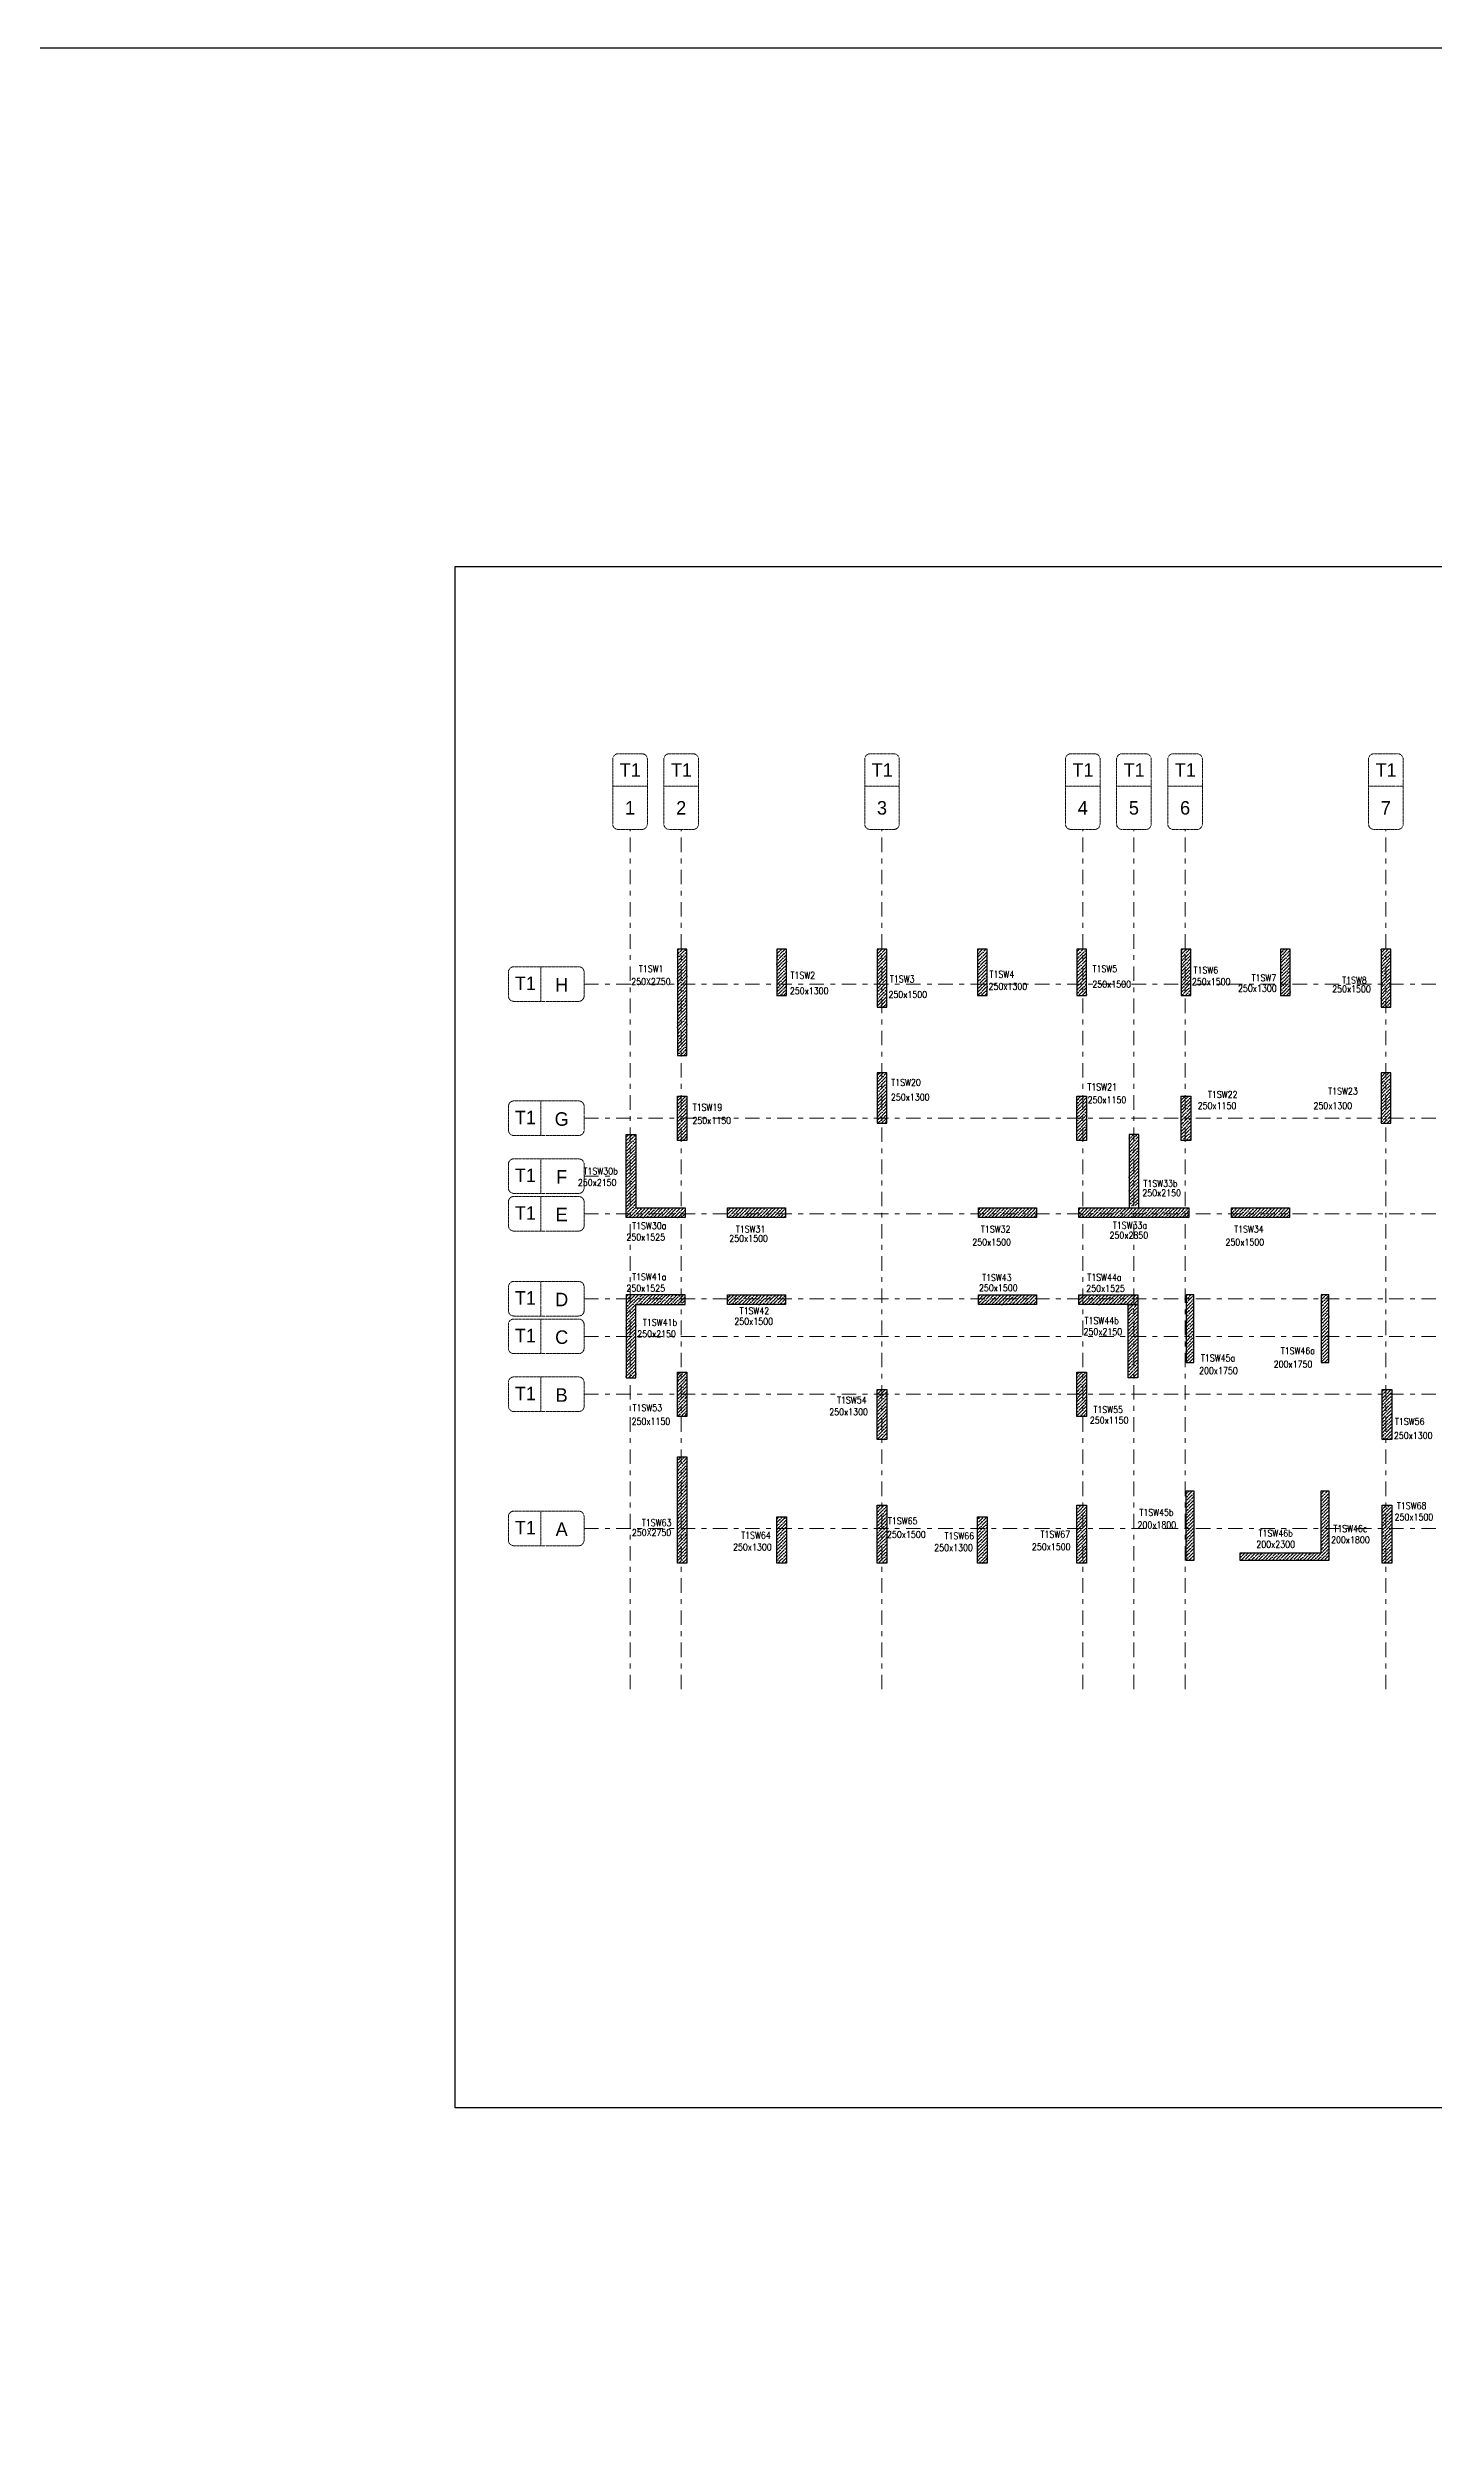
# Model space of a CAD drawing. Header units: millimetres. Extents: x 1078357 to 1340092, y -4684019 to -4550360.
# Drawn here: x 1211930 to 1247837, y -4612225 to -4550360 of the extents above; entities that cross this region are included whole.
import ezdxf
from ezdxf.enums import TextEntityAlignment as Align

# ---------------------------------------------------------------- set-up
doc = ezdxf.new("R2010")
doc.units = ezdxf.units.MM
doc.linetypes.add('DGN STYLE 7', pattern=[8.34, 3.75, -1.67, 1.25, -1.67])
for name, color, linetype, lineweight in [('A-_ANOTGRID_E-', 8, 'DGN STYLE 7', 13), ('Boundary', 40, 'Continuous', 30), ('GRID LINE', 8, 'Continuous', 0), ('Grid-Column-boundary', 12, 'Continuous', 30), ('S-COL-IDEN', 30, 'Continuous', 25)]:
    doc.layers.add(name, color=color, linetype=linetype, lineweight=lineweight)
doc.layers.add('S-COL', color=1, linetype='Continuous')
doc.layers.add('S-COL_STOP', color=12, linetype='Continuous')
doc.styles.add('ROMANS', font='romans.shx', dxfattribs={"width": 0.85})
doc.styles.get("Standard").update_dxf_attribs({"font": 'Adani Regular.ttf', "height": 500})
pattern_1 = [(45, (1097224.716, -4684019.19), (33.67596, 123.478522), [158.75, -31.75, 0, -31.75])]
pattern_2 = [(45, (2236684.96, -9406181.02), (33.67596045, 123.4785217), [158.75, -31.75, 0, -31.75])]
pattern_3 = [(45, (2292446.56, -9444012.59), (33.67596045, 123.4785217), [158.75, -31.75, 0, -31.75])]

# ---------------------------------------------------------------- blocks, each defined once
blk = doc.blocks.new('Tower grid nomenclature-ex')
at = {"layer": 'A-_ANOTGRID_E-'}
blk.add_lwpolyline([(-1250, -600), (1750, -600, 0.4142136), (2000, -350), (2000, 750, 0.4142136), (1750, 1000), (-1250, 1000, 0.4142136), (-1500, 750), (-1500, -350, 0.4142136)], format="xyb", close=True, dxfattribs=at)
blk.add_lwpolyline([(0, 1000), (0, -600)], dxfattribs=at)
at = {"layer": 'A-_ANOTGRID_E-', "flags": 8}
for p in [(-1235, 400), (1788, 400)]:
    blk.add_attdef('GRID', text='', height=625, dxfattribs=at).set_placement(p, align=Align.MIDDLE_CENTER)

msp = doc.modelspace()

# ---------------------------------------------------------------- hatches: boundary and pattern name
at = {"layer": 'S-COL_STOP', "lineweight": 25, "extrusion": (1.00316e-06, 2.11765e-11, 1)}
h = msp.add_hatch(dxfattribs=at)
h.set_pattern_fill('ANSI36', color=8, scale=20)
h.set_pattern_definition(pattern_1)
h.paths.add_polyline_path([(1228484.5, -4573711.5), (1228234.5, -4573711.5), (1228234.5, -4576461.7), (1228484.5, -4576461.7)])
at = {"layer": 'S-COL_STOP', "lineweight": 25}
h = msp.add_hatch(dxfattribs=at)
h.set_pattern_fill('ANSI36', color=8, scale=20)
h.set_pattern_definition(pattern_3)
h.paths.add_polyline_path([(1230809.5, -4574911.6), (1231059.5, -4574911.6), (1231059.5, -4573711.5), (1230809.5, -4573711.5)])
h = msp.add_hatch(dxfattribs=at)
h.set_pattern_fill('ANSI36', color=8, scale=20)
h.set_pattern_definition(pattern_3)
h.paths.add_polyline_path([(1233409.5, -4575211.6), (1233659.5, -4575211.6), (1233659.5, -4573711.5), (1233409.5, -4573711.5)])
h = msp.add_hatch(dxfattribs=at)
h.set_pattern_fill('ANSI36', color=8, scale=20)
h.set_pattern_definition(pattern_3)
h.paths.add_polyline_path([(1236009.5, -4574911.6), (1236259.5, -4574911.6), (1236259.5, -4573711.7), (1236009.5, -4573711.7)])
h = msp.add_hatch(dxfattribs=at)
h.set_pattern_fill('ANSI36', color=8, scale=20)
h.set_pattern_definition(pattern_3)
h.paths.add_polyline_path([(1238584.5, -4574911.5), (1238834.5, -4574911.5), (1238834.5, -4573711.7), (1238584.5, -4573711.7)])
h = msp.add_hatch(dxfattribs=at)
h.set_pattern_fill('ANSI36', color=8, scale=20)
h.set_pattern_definition(pattern_2)
h.paths.add_polyline_path([(1241284.5, -4574911.5), (1241534.5, -4574911.5), (1241534.5, -4573711.5), (1241284.5, -4573711.5)])
h = msp.add_hatch(dxfattribs=at)
h.set_pattern_fill('ANSI36', color=8, scale=20)
h.set_pattern_definition(pattern_3)
h.paths.add_polyline_path([(1243859.5, -4574911.6), (1244109.5, -4574911.6), (1244109.5, -4573711.7), (1243859.5, -4573711.7)])
h = msp.add_hatch(dxfattribs=at)
h.set_pattern_fill('ANSI36', color=8, scale=20)
h.set_pattern_definition(pattern_3)
h.paths.add_polyline_path([(1246459.5, -4575211.7), (1246709.5, -4575211.7), (1246709.5, -4573711.5), (1246459.5, -4573711.5)])
h = msp.add_hatch(dxfattribs=at)
h.set_pattern_fill('ANSI36', color=8, scale=20)
h.set_pattern_definition(pattern_3)
h.paths.add_polyline_path([(1233409.6, -4578211.5), (1233659.6, -4578211.5), (1233659.6, -4576911.5), (1233409.6, -4576911.5)])
h = msp.add_hatch(dxfattribs=at)
h.set_pattern_fill('ANSI36', color=8, scale=20)
h.set_pattern_definition(pattern_2)
h.paths.add_polyline_path([(1246459.5, -4578211.5), (1246709.5, -4578211.5), (1246709.5, -4576911.5), (1246459.5, -4576911.5)])
h = msp.add_hatch(dxfattribs=at)
h.set_pattern_fill('ANSI36', color=8, scale=20)
h.set_pattern_definition(pattern_2)
h.paths.add_polyline_path([(1228234.5, -4577511.5), (1228484.5, -4577511.5), (1228484.5, -4578661.5), (1228234.5, -4578661.5)])
h = msp.add_hatch(dxfattribs=at)
h.set_pattern_fill('ANSI36', color=8, scale=20)
h.set_pattern_definition(pattern_2)
h.paths.add_polyline_path([(1238584.5, -4577511.5), (1238834.5, -4577511.5), (1238834.5, -4578661.5), (1238584.5, -4578661.5)])
h = msp.add_hatch(dxfattribs=at)
h.set_pattern_fill('ANSI36', color=8, scale=20)
h.set_pattern_definition(pattern_2)
h.paths.add_polyline_path([(1241284.5, -4577511.6), (1241534.5, -4577511.6), (1241534.5, -4578661.6), (1241284.5, -4578661.6)])
at = {"layer": 'S-COL_STOP', "lineweight": 25, "extrusion": (1.00316e-06, 1.91639e-11, 1)}
h = msp.add_hatch(dxfattribs=at)
h.set_pattern_fill('ANSI36', color=8, scale=20)
h.set_pattern_definition(pattern_1)
h.paths.add_polyline_path([(1227159.5, -4580411.5), (1228434.5, -4580411.5), (1228434.5, -4580661.5), (1226909.5, -4580661.5), (1226909.5, -4578511.5), (1227159.5, -4578511.5)])
at = {"layer": 'S-COL_STOP', "lineweight": 25}
h = msp.add_hatch(dxfattribs=at)
h.set_pattern_fill('ANSI36', color=8, scale=20)
h.set_pattern_definition(pattern_3)
h.paths.add_polyline_path([(1239934.5, -4580361.5), (1240184.5, -4580361.5), (1240184.5, -4578511.5), (1239934.5, -4578511.5)])
h = msp.add_hatch(dxfattribs=at)
h.set_pattern_fill('ANSI36', color=8, scale=20)
h.set_pattern_definition(pattern_3)
h.paths.add_polyline_path([(1229534.5, -4580411.5), (1231034.5, -4580411.5), (1231034.5, -4580661.5), (1229534.5, -4580661.5)])
h = msp.add_hatch(dxfattribs=at)
h.set_pattern_fill('ANSI36', color=8, scale=20)
h.set_pattern_definition(pattern_3)
h.paths.add_polyline_path([(1236034.5, -4580411.5), (1237534.5, -4580411.5), (1237534.5, -4580661.5), (1236034.5, -4580661.5)])
h = msp.add_hatch(dxfattribs=at)
h.set_pattern_fill('ANSI36', color=8, scale=20)
h.set_pattern_definition(pattern_3)
h.paths.add_polyline_path([(1238634.5, -4580411.5), (1241484.5, -4580411.5), (1241484.5, -4580661.5), (1238634.5, -4580661.5)])
h = msp.add_hatch(dxfattribs=at)
h.set_pattern_fill('ANSI36', color=8, scale=20)
h.set_pattern_definition(pattern_3)
h.paths.add_polyline_path([(1242584.5, -4580411.5), (1244084.5, -4580411.5), (1244084.5, -4580661.5), (1242584.5, -4580661.5)])
at = {"layer": 'S-COL_STOP', "lineweight": 25, "extrusion": (1.00316e-06, -1.91639e-11, 1)}
h = msp.add_hatch(dxfattribs=at)
h.set_pattern_fill('ANSI36', color=8, scale=20)
h.set_pattern_definition(pattern_1)
h.paths.add_polyline_path([(1227159.5, -4582911.5), (1228434.5, -4582911.5), (1228434.5, -4582661.5), (1226909.5, -4582661.5), (1226909.5, -4584811.5), (1227159.5, -4584811.5)])
at = {"layer": 'S-COL_STOP', "lineweight": 25}
h = msp.add_hatch(dxfattribs=at)
h.set_pattern_fill('ANSI36', color=8, scale=20)
h.set_pattern_definition(pattern_3)
h.paths.add_polyline_path([(1229534.5, -4582661.5), (1231034.5, -4582661.5), (1231034.5, -4582911.5), (1229534.5, -4582911.5)])
h = msp.add_hatch(dxfattribs=at)
h.set_pattern_fill('ANSI36', color=8, scale=20)
h.set_pattern_definition(pattern_3)
h.paths.add_polyline_path([(1236034.5, -4582661.5), (1237534.5, -4582661.5), (1237534.5, -4582911.5), (1236034.5, -4582911.5)])
h = msp.add_hatch(dxfattribs=at)
h.set_pattern_fill('ANSI36', color=8, scale=20)
h.set_pattern_definition(pattern_3)
h.paths.add_polyline_path([(1238634.5, -4582661.5), (1240159.5, -4582661.5), (1240159.5, -4582911.5), (1238634.5, -4582911.5)])
h = msp.add_hatch(dxfattribs=at)
h.set_pattern_fill('ANSI36', color=8, scale=20)
h.set_pattern_definition(pattern_3)
h.paths.add_polyline_path([(1239909.5, -4582911.5), (1240159.5, -4582911.5), (1240159.5, -4584811.5), (1239909.5, -4584811.5)])
h = msp.add_hatch(dxfattribs=at)
h.set_pattern_fill('ANSI36', color=8, scale=20)
h.set_pattern_definition(pattern_2)
h.paths.add_polyline_path([(1241609.5, -4584411.5), (1241609.5, -4582661.5), (1241409.5, -4582661.5), (1241409.5, -4584411.5), (1241609.5, -4584411.5)], is_closed=False)
h = msp.add_hatch(dxfattribs=at)
h.set_pattern_fill('ANSI36', color=8, scale=20)
h.set_pattern_definition(pattern_2)
h.paths.add_polyline_path([(1244909.5, -4582661.6), (1244909.5, -4584411.5), (1245109.5, -4584411.5), (1245109.5, -4582661.6), (1244909.5, -4582661.6)], is_closed=False)
h = msp.add_hatch(dxfattribs=at)
h.set_pattern_fill('ANSI36', color=8, scale=20)
h.set_pattern_definition(pattern_2)
h.paths.add_polyline_path([(1228234.5, -4584661.5), (1228484.5, -4584661.5), (1228484.5, -4585811.5), (1228234.5, -4585811.5)])
h = msp.add_hatch(dxfattribs=at)
h.set_pattern_fill('ANSI36', color=8, scale=20)
h.set_pattern_definition(pattern_2)
h.paths.add_polyline_path([(1238584.5, -4584661.5), (1238834.5, -4584661.5), (1238834.5, -4585811.5), (1238584.5, -4585811.5)])
h = msp.add_hatch(dxfattribs=at)
h.set_pattern_fill('ANSI36', color=8, scale=20)
h.set_pattern_definition(pattern_3)
h.paths.add_polyline_path([(1233409.6, -4585111.5), (1233659.6, -4585111.5), (1233659.6, -4586411.5), (1233409.6, -4586411.5)])
h = msp.add_hatch(dxfattribs=at)
h.set_pattern_fill('ANSI36', color=8, scale=20)
h.set_pattern_definition(pattern_2)
h.paths.add_polyline_path([(1246484.5, -4585111.6), (1246734.5, -4585111.6), (1246734.5, -4586411.6), (1246484.5, -4586411.6)])
at = {"layer": 'S-COL_STOP', "lineweight": 25, "extrusion": (1.00316e-06, -2.11765e-11, 1)}
h = msp.add_hatch(dxfattribs=at)
h.set_pattern_fill('ANSI36', color=8, scale=20)
h.set_pattern_definition(pattern_1)
h.paths.add_polyline_path([(1228484.5, -4589611.5), (1228234.5, -4589611.5), (1228234.5, -4586861.3), (1228484.5, -4586861.3)])
at = {"layer": 'S-COL_STOP', "lineweight": 25}
h = msp.add_hatch(dxfattribs=at)
h.set_pattern_fill('ANSI36', color=8, scale=20)
h.set_pattern_definition(pattern_2)
h.paths.add_polyline_path([(1241609.5, -4589541.5), (1241609.5, -4587741.5), (1241409.5, -4587741.5), (1241409.5, -4589541.5)])
h = msp.add_hatch(dxfattribs=at)
h.set_pattern_fill('ANSI36', color=8, scale=20)
h.set_pattern_definition(pattern_2)
h.paths.add_polyline_path([(1245109.5, -4589541.6), (1245109.5, -4587741.5), (1244909.5, -4587741.5), (1244909.5, -4589341.6), (1242809.5, -4589341.5), (1242809.5, -4589541.5)])
h = msp.add_hatch(dxfattribs=at)
h.set_pattern_fill('ANSI36', color=8, scale=20)
h.set_pattern_definition(pattern_3)
h.paths.add_polyline_path([(1231059.5, -4588411.5), (1231059.5, -4589611.5), (1230809.5, -4589611.5), (1230809.5, -4588411.5)])
h = msp.add_hatch(dxfattribs=at)
h.set_pattern_fill('ANSI36', color=8, scale=20)
h.set_pattern_definition(pattern_3)
h.paths.add_polyline_path([(1233409.5, -4588111.5), (1233659.5, -4588111.5), (1233659.5, -4589611.5), (1233409.5, -4589611.5)])
h = msp.add_hatch(dxfattribs=at)
h.set_pattern_fill('ANSI36', color=8, scale=20)
h.set_pattern_definition(pattern_3)
h.paths.add_polyline_path([(1236259.5, -4588411.5), (1236259.5, -4589611.3), (1236009.5, -4589611.3), (1236009.5, -4588411.5)])
h = msp.add_hatch(dxfattribs=at)
h.set_pattern_fill('ANSI36', color=8, scale=20)
h.set_pattern_definition(pattern_2)
h.paths.add_polyline_path([(1238584.5, -4588111.5), (1238834.5, -4588111.5), (1238834.5, -4589611.5), (1238584.5, -4589611.5)])
h = msp.add_hatch(dxfattribs=at)
h.set_pattern_fill('ANSI36', color=8, scale=20)
h.set_pattern_definition(pattern_2)
h.paths.add_polyline_path([(1246484.5, -4588111.5), (1246734.5, -4588111.5), (1246734.5, -4589611.5), (1246484.5, -4589611.5)])

# ---------------------------------------------------------------- linework, layer by layer
at = {"layer": 'Boundary', "ltscale": 700, "elevation": 0}
msp.add_lwpolyline([(1097224.7, -4550360.4), (1340091.7, -4550360.4), (1340091.7, -4684019.2), (1097224.7, -4684019.2)], close=True, dxfattribs=at)
at = {"layer": 'GRID LINE', "linetype": 'DGN STYLE 7', "ltscale": 100, "elevation": 0}
for points in [[(1227009.5, -4592877.9), (1227009.5, -4570607)], [(1228334.5, -4592877.9), (1228334.5, -4570607)], [(1233534.5, -4592877.9), (1233534.5, -4570607)], [(1238734.5, -4592877.9), (1238734.5, -4570607)], [(1240059.5, -4592877.9), (1240059.5, -4570607)], [(1241384.5, -4592877.9), (1241384.5, -4570607)], [(1246584.5, -4592877.9), (1246584.5, -4570607)], [(1225819.3, -4574611.6), (1321182.7, -4574611.6)], [(1225819.3, -4578086.6), (1321182.7, -4578086.6)], [(1225819.3, -4579586.6), (1226626.3, -4579586.6)], [(1225819.3, -4580561.6), (1321182.7, -4580561.6)], [(1225819.3, -4582761.6), (1321182.7, -4582761.6)], [(1225819.3, -4583736.6), (1321182.7, -4583736.6)], [(1225819.3, -4585236.6), (1321182.7, -4585236.6)], [(1225819.3, -4588711.6), (1321182.7, -4588711.6)]]:
    msp.add_lwpolyline(points, dxfattribs=at)
at = {"layer": 'Grid-Column-boundary', "ltscale": 700, "elevation": 0}
msp.add_lwpolyline([(1222484.4, -4563794.5), (1323871.3, -4563794.5), (1323871.3, -4603717.1), (1222484.4, -4603717.1)], close=True, dxfattribs=at)
at = {"layer": 'S-COL', "color": 1, "lineweight": 25}
msp.add_line((1241409.5, -4584411.5, 0), (1241609.5, -4584411.5, 0), dxfattribs=at)
at = {"layer": 'S-COL_STOP', "lineweight": 25, "extrusion": (1.00316e-06, 2.11765e-11, 1), "elevation": 1.2}
msp.add_lwpolyline([(1228484.5, -4573711.5), (1228234.5, -4573711.5), (1228234.5, -4576461.7), (1228484.5, -4576461.7)], close=True, dxfattribs=at)
at = {"layer": 'S-COL_STOP', "lineweight": 25, "elevation": 0}
for points in [[(1230809.5, -4574911.6), (1231059.5, -4574911.6), (1231059.5, -4573711.5), (1230809.5, -4573711.5)], [(1233409.5, -4575211.6), (1233659.5, -4575211.6), (1233659.5, -4573711.5), (1233409.5, -4573711.5)], [(1236009.5, -4574911.6), (1236259.5, -4574911.6), (1236259.5, -4573711.5), (1236009.5, -4573711.5)], [(1238584.5, -4574911.3), (1238834.5, -4574911.3), (1238834.5, -4573711.5), (1238584.5, -4573711.5)], [(1241284.5, -4574911.3), (1241534.5, -4574911.3), (1241534.5, -4573711.5), (1241284.5, -4573711.5)], [(1243859.5, -4574911.6), (1244109.5, -4574911.6), (1244109.5, -4573711.5), (1243859.5, -4573711.5)], [(1246459.5, -4575211.7), (1246709.5, -4575211.7), (1246709.5, -4573711.5), (1246459.5, -4573711.5)], [(1233409.5, -4578211.5), (1233659.5, -4578211.5), (1233659.5, -4576911.5), (1233409.5, -4576911.5)], [(1246459.5, -4578211.5), (1246709.5, -4578211.5), (1246709.5, -4576911.5), (1246459.5, -4576911.5)], [(1228234.5, -4577511.5), (1228484.5, -4577511.5), (1228484.5, -4578661.5), (1228234.5, -4578661.5)], [(1238584.5, -4577511.5), (1238834.5, -4577511.5), (1238834.5, -4578661.5), (1238584.5, -4578661.5)], [(1241284.5, -4577511.6), (1241534.5, -4577511.6), (1241534.5, -4578661.6), (1241284.5, -4578661.6)], [(1239934.5, -4580411.5), (1240184.5, -4580411.5), (1240184.5, -4578511.5), (1239934.5, -4578511.5)], [(1229534.5, -4580411.5), (1231034.5, -4580411.5), (1231034.5, -4580661.5), (1229534.5, -4580661.5)], [(1236034.5, -4580411.5), (1237534.5, -4580411.5), (1237534.5, -4580661.5), (1236034.5, -4580661.5)], [(1238634.5, -4580411.5), (1241484.5, -4580411.5), (1241484.5, -4580661.5), (1238634.5, -4580661.5)], [(1242584.5, -4580411.5), (1244084.5, -4580411.5), (1244084.5, -4580661.5), (1242584.5, -4580661.5)], [(1229534.5, -4582661.5), (1231034.5, -4582661.5), (1231034.5, -4582911.5), (1229534.5, -4582911.5)], [(1236034.5, -4582661.5), (1237534.5, -4582661.5), (1237534.5, -4582911.5), (1236034.5, -4582911.5)], [(1238634.5, -4582661.5), (1240159.5, -4582661.5), (1240159.5, -4582911.5), (1238634.5, -4582911.5)], [(1239909.5, -4582911.5), (1240159.5, -4582911.5), (1240159.5, -4584811.5), (1239909.5, -4584811.5)], [(1241609.5, -4584411.5), (1241609.5, -4582661.5), (1241409.5, -4582661.5), (1241409.5, -4584411.5)], [(1228234.5, -4584661.5), (1228484.5, -4584661.5), (1228484.5, -4585811.5), (1228234.5, -4585811.5)], [(1238584.5, -4584661.5), (1238834.5, -4584661.5), (1238834.5, -4585811.5), (1238584.5, -4585811.5)], [(1233409.5, -4585111.5), (1233659.5, -4585111.5), (1233659.5, -4586411.5), (1233409.5, -4586411.5)], [(1246484.5, -4585111.6), (1246734.5, -4585111.6), (1246734.5, -4586411.6), (1246484.5, -4586411.6)], [(1230809.5, -4588411.5), (1231059.5, -4588411.5), (1231059.5, -4589611.5), (1230809.5, -4589611.5)], [(1233409.5, -4588111.5), (1233659.5, -4588111.5), (1233659.5, -4589611.5), (1233409.5, -4589611.5)], [(1236009.5, -4588411.5), (1236259.5, -4588411.5), (1236259.5, -4589611.3), (1236009.5, -4589611.3)], [(1238584.5, -4588111.5), (1238834.5, -4588111.5), (1238834.5, -4589611.5), (1238584.5, -4589611.5)], [(1246484.5, -4588111.5), (1246734.5, -4588111.5), (1246734.5, -4589611.5), (1246484.5, -4589611.5)]]:
    msp.add_lwpolyline(points, close=True, dxfattribs=at)
at = {"layer": 'S-COL_STOP', "lineweight": 25, "extrusion": (1.00316e-06, 1.91639e-11, 1), "elevation": 1.2}
msp.add_lwpolyline([(1227159.5, -4580411.5), (1228434.5, -4580411.5), (1228434.5, -4580661.5), (1226909.5, -4580661.5), (1226909.5, -4578511.5), (1227159.5, -4578511.5), (1227159.5, -4580361.5)], close=True, dxfattribs=at)
at = {"layer": 'S-COL_STOP', "lineweight": 25, "extrusion": (1.00316e-06, -1.91639e-11, 1), "elevation": 1.2}
msp.add_lwpolyline([(1227209.5, -4582911.5), (1228434.5, -4582911.5), (1228434.5, -4582661.5), (1226909.5, -4582661.5), (1226909.5, -4584811.5), (1227159.5, -4584811.5), (1227159.5, -4582911.5)], close=True, dxfattribs=at)
at = {"layer": 'S-COL_STOP', "lineweight": 25, "elevation": 0}
for points in [[(1244909.5, -4582661.6), (1244909.5, -4584411.5), (1245109.5, -4584411.5), (1245109.5, -4582661.6), (1244909.5, -4582661.6)], [(1241609.5, -4587741.5), (1241609.5, -4589541.5), (1241409.5, -4589541.5), (1241409.5, -4587741.5), (1241609.5, -4587741.5)], [(1245109.5, -4587741.5), (1245109.5, -4589541.6), (1242809.5, -4589541.5), (1242809.5, -4589341.5), (1244909.5, -4589341.6), (1244909.5, -4587741.5), (1245109.5, -4587741.5)]]:
    msp.add_lwpolyline(points, dxfattribs=at)
at = {"layer": 'S-COL_STOP', "lineweight": 25, "extrusion": (1.00316e-06, -2.11765e-11, 1), "elevation": 1.2}
msp.add_lwpolyline([(1228484.5, -4589611.5), (1228234.5, -4589611.5), (1228234.5, -4586861.3), (1228484.5, -4586861.3)], close=True, dxfattribs=at)

# ---------------------------------------------------------------- block references
at = {"layer": 'GRID LINE'}
ref = msp.add_blockref('Tower grid nomenclature-ex', (1226897.5, -4569487, 0), dxfattribs=dict(at, xscale=0.56, yscale=0.56, zscale=0.56, rotation=270))
ref.add_attrib('GRID', '1', dxfattribs={"layer": 'A-_ANOTGRID_E-', "height": 350}).set_placement((1227009.5, -4570047, 0), align=Align.MIDDLE_CENTER)
ref.add_attrib('GRID', 'T1', dxfattribs={"layer": 'A-_ANOTGRID_E-', "height": 350}).set_placement((1227015.4, -4569067, 0), align=Align.MIDDLE_CENTER)
ref = msp.add_blockref('Tower grid nomenclature-ex', (1228222.5, -4569487, 0), dxfattribs=dict(at, xscale=0.56, yscale=0.56, zscale=0.56, rotation=270))
ref.add_attrib('GRID', '2', dxfattribs={"layer": 'A-_ANOTGRID_E-', "height": 350}).set_placement((1228334.5, -4570047, 0), align=Align.MIDDLE_CENTER)
ref.add_attrib('GRID', 'T1', dxfattribs={"layer": 'A-_ANOTGRID_E-', "height": 350}).set_placement((1228340.4, -4569067, 0), align=Align.MIDDLE_CENTER)
ref = msp.add_blockref('Tower grid nomenclature-ex', (1233422.5, -4569487, 0), dxfattribs=dict(at, xscale=0.56, yscale=0.56, zscale=0.56, rotation=270))
ref.add_attrib('GRID', '3', dxfattribs={"layer": 'A-_ANOTGRID_E-', "height": 350}).set_placement((1233534.5, -4570047, 0), align=Align.MIDDLE_CENTER)
ref.add_attrib('GRID', 'T1', dxfattribs={"layer": 'A-_ANOTGRID_E-', "height": 350}).set_placement((1233540.4, -4569067, 0), align=Align.MIDDLE_CENTER)
ref = msp.add_blockref('Tower grid nomenclature-ex', (1238622.5, -4569487, 0), dxfattribs=dict(at, xscale=0.56, yscale=0.56, zscale=0.56, rotation=270))
ref.add_attrib('GRID', '4', dxfattribs={"layer": 'A-_ANOTGRID_E-', "height": 350}).set_placement((1238734.5, -4570047, 0), align=Align.MIDDLE_CENTER)
ref.add_attrib('GRID', 'T1', dxfattribs={"layer": 'A-_ANOTGRID_E-', "height": 350}).set_placement((1238740.4, -4569067, 0), align=Align.MIDDLE_CENTER)
ref = msp.add_blockref('Tower grid nomenclature-ex', (1239947.5, -4569487, 0), dxfattribs=dict(at, xscale=0.56, yscale=0.56, zscale=0.56, rotation=270))
ref.add_attrib('GRID', '5', dxfattribs={"layer": 'A-_ANOTGRID_E-', "height": 350}).set_placement((1240059.5, -4570047, 0), align=Align.MIDDLE_CENTER)
ref.add_attrib('GRID', 'T1', dxfattribs={"layer": 'A-_ANOTGRID_E-', "height": 350}).set_placement((1240065.4, -4569067, 0), align=Align.MIDDLE_CENTER)
ref = msp.add_blockref('Tower grid nomenclature-ex', (1241272.5, -4569487, 0), dxfattribs=dict(at, xscale=0.56, yscale=0.56, zscale=0.56, rotation=270))
ref.add_attrib('GRID', '6', dxfattribs={"layer": 'A-_ANOTGRID_E-', "height": 350}).set_placement((1241384.5, -4570047, 0), align=Align.MIDDLE_CENTER)
ref.add_attrib('GRID', 'T1', dxfattribs={"layer": 'A-_ANOTGRID_E-', "height": 350}).set_placement((1241390.4, -4569067, 0), align=Align.MIDDLE_CENTER)
ref = msp.add_blockref('Tower grid nomenclature-ex', (1246472.5, -4569487, 0), dxfattribs=dict(at, xscale=0.56, yscale=0.56, zscale=0.56, rotation=270))
ref.add_attrib('GRID', '7', dxfattribs={"layer": 'A-_ANOTGRID_E-', "height": 350}).set_placement((1246584.5, -4570047, 0), align=Align.MIDDLE_CENTER)
ref.add_attrib('GRID', 'T1', dxfattribs={"layer": 'A-_ANOTGRID_E-', "height": 350}).set_placement((1246590.4, -4569067, 0), align=Align.MIDDLE_CENTER)
ref = msp.add_blockref('Tower grid nomenclature-ex', (1224699.3, -4574723.6, 0), dxfattribs=dict(at, xscale=0.56, yscale=0.56, zscale=0.56))
ref.add_attrib('GRID', 'H', dxfattribs={"layer": 'A-_ANOTGRID_E-', "height": 350}).set_placement((1225238.8, -4574632.1, 0), align=Align.MIDDLE_CENTER)
ref.add_attrib('GRID', 'T1', dxfattribs={"layer": 'A-_ANOTGRID_E-', "height": 350}).set_placement((1224299.8, -4574591.1, 0), align=Align.MIDDLE_CENTER)
ref = msp.add_blockref('Tower grid nomenclature-ex', (1224699.3, -4578198.6, 0), dxfattribs=dict(at, xscale=0.56, yscale=0.56, zscale=0.56))
ref.add_attrib('GRID', 'G', dxfattribs={"layer": 'A-_ANOTGRID_E-', "height": 350}).set_placement((1225238.8, -4578107.1, 0), align=Align.MIDDLE_CENTER)
ref.add_attrib('GRID', 'T1', dxfattribs={"layer": 'A-_ANOTGRID_E-', "height": 350}).set_placement((1224299.8, -4578066.1, 0), align=Align.MIDDLE_CENTER)
ref = msp.add_blockref('Tower grid nomenclature-ex', (1224699.3, -4579698.6, 0), dxfattribs=dict(at, xscale=0.56, yscale=0.56, zscale=0.56))
ref.add_attrib('GRID', 'F', dxfattribs={"layer": 'A-_ANOTGRID_E-', "height": 350}).set_placement((1225238.8, -4579607.1, 0), align=Align.MIDDLE_CENTER)
ref.add_attrib('GRID', 'T1', dxfattribs={"layer": 'A-_ANOTGRID_E-', "height": 350}).set_placement((1224299.8, -4579566.1, 0), align=Align.MIDDLE_CENTER)
ref = msp.add_blockref('Tower grid nomenclature-ex', (1224699.3, -4580673.6, 0), dxfattribs=dict(at, xscale=0.56, yscale=0.56, zscale=0.56))
ref.add_attrib('GRID', 'E', dxfattribs={"layer": 'A-_ANOTGRID_E-', "height": 350}).set_placement((1225238.8, -4580582.1, 0), align=Align.MIDDLE_CENTER)
ref.add_attrib('GRID', 'T1', dxfattribs={"layer": 'A-_ANOTGRID_E-', "height": 350}).set_placement((1224299.8, -4580541.1, 0), align=Align.MIDDLE_CENTER)
ref = msp.add_blockref('Tower grid nomenclature-ex', (1224699.3, -4582873.6, 0), dxfattribs=dict(at, xscale=0.56, yscale=0.56, zscale=0.56))
ref.add_attrib('GRID', 'D', dxfattribs={"layer": 'A-_ANOTGRID_E-', "height": 350}).set_placement((1225238.8, -4582782.1, 0), align=Align.MIDDLE_CENTER)
ref.add_attrib('GRID', 'T1', dxfattribs={"layer": 'A-_ANOTGRID_E-', "height": 350}).set_placement((1224299.8, -4582741.1, 0), align=Align.MIDDLE_CENTER)
ref = msp.add_blockref('Tower grid nomenclature-ex', (1224699.3, -4583848.6, 0), dxfattribs=dict(at, xscale=0.56, yscale=0.56, zscale=0.56))
ref.add_attrib('GRID', 'C', dxfattribs={"layer": 'A-_ANOTGRID_E-', "height": 350}).set_placement((1225238.8, -4583757.1, 0), align=Align.MIDDLE_CENTER)
ref.add_attrib('GRID', 'T1', dxfattribs={"layer": 'A-_ANOTGRID_E-', "height": 350}).set_placement((1224299.8, -4583716.1, 0), align=Align.MIDDLE_CENTER)
ref = msp.add_blockref('Tower grid nomenclature-ex', (1224699.3, -4585348.6, 0), dxfattribs=dict(at, xscale=0.56, yscale=0.56, zscale=0.56))
ref.add_attrib('GRID', 'B', dxfattribs={"layer": 'A-_ANOTGRID_E-', "height": 350}).set_placement((1225238.8, -4585257.1, 0), align=Align.MIDDLE_CENTER)
ref.add_attrib('GRID', 'T1', dxfattribs={"layer": 'A-_ANOTGRID_E-', "height": 350}).set_placement((1224299.8, -4585216.1, 0), align=Align.MIDDLE_CENTER)
ref = msp.add_blockref('Tower grid nomenclature-ex', (1224699.3, -4588823.6, 0), dxfattribs=dict(at, xscale=0.56, yscale=0.56, zscale=0.56))
ref.add_attrib('GRID', 'A', dxfattribs={"layer": 'A-_ANOTGRID_E-', "height": 350}).set_placement((1225238.8, -4588732.1, 0), align=Align.MIDDLE_CENTER)
ref.add_attrib('GRID', 'T1', dxfattribs={"layer": 'A-_ANOTGRID_E-', "height": 350}).set_placement((1224299.8, -4588691.1, 0), align=Align.MIDDLE_CENTER)

# ---------------------------------------------------------------- texts
at = {"layer": 'S-COL-IDEN', "linetype": 'Continuous', "style": 'ROMANS', "width": 0.85}
for s, p in [('T1SW1', (1227239.3, -4574302, -320.4)), ('T1SW5', (1238989, -4574302.6, -320.4)), ('T1SW6', (1241604.6, -4574337.1, -320.4)), ('250X2750', (1227040.2, -4574635.5, -320.4)), ('250x1300', (1231149, -4574873.7, -320.4)), ('T1SW2', (1231166, -4574473.7, -320.4)), ('250x1500', (1233702.8, -4574968.8, -320.4)), ('T1SW3', (1233740.8, -4574568.8, -320.4)), ('250x1300', (1236295, -4574760.4, -320.4)), ('T1SW4', (1236321.3, -4574447.2, -320.4)), ('250x1500', (1238983.3, -4574702.6, -320.4)), ('250x1500', (1241559.4, -4574638.3, -320.4)), ('250x1300', (1242755.8, -4574809.9, -320.4)), ('T1SW7', (1243108.8, -4574536, -320.4)), ('250x1500', (1245193.7, -4574825.9, -320.4)), ('T1SW8', (1245453, -4574598, -320.4)), ('T1SW20', (1233775.4, -4577246.3, -320.4)), ('T1SW21', (1238853.8, -4577365.6, -320.4)), ('T1SW23', (1245091.6, -4577471.2, -320.4)), ('T1SW19', (1228632.6, -4577892.2, -320.4)), ('250x1300', (1233766.4, -4577628.1, -320.4)), ('250x1150', (1238861.2, -4577698.8, -320.4)), ('250x1150', (1241711.8, -4577850.9, -320.4)), ('T1SW22', (1241977.3, -4577559.1, -320.4)), ('250x1300', (1244709.8, -4577850.9, -320.4)), ('250x1150', (1228625, -4578236, -320.4)), ('250x2150', (1225657.9, -4579840.2, -320.4)), ('T1SW30b', (1225805.6, -4579544.5, -320.4)), ('T1SW33b', (1240305.2, -4579864.2, -320.4)), ('250x2150', (1240276.8, -4580109.4, -320.4)), ('T1SW30a', (1227063.6, -4580958.4, -320.4)), ('T1SW31', (1229748.4, -4581046.1, -320.4)), ('T1SW32', (1236097.8, -4581046.1, -320.4)), ('250x2850', (1239427.9, -4581205.2, -320.4)), ('T1SW33a', (1239513.7, -4580947.7, -320.4)), ('T1SW34', (1242654.7, -4581046.1, -320.4)), ('250x1525', (1226915.9, -4581254.1, -320.4)), ('250x1500', (1229579.8, -4581286.8, -320.4)), ('250x1500', (1235873.9, -4581383.7, -320.4)), ('250x1500', (1242430.8, -4581383.7, -320.4)), ('T1SW41a', (1227063.6, -4582282.9, -320.4)), ('T1SW43', (1236127.1, -4582302.3, -320.4)), ('T1SW44a', (1238853.3, -4582294.8, 0)), ('250x1525', (1226915.9, -4582578.6, -320.4)), ('250x1500', (1236046.7, -4582568.4, -320.4)), ('250x1525', (1238824.2, -4582581.9, -2.7)), ('T1SW41b', (1227343.3, -4583462.8, -320.4)), ('250x1500', (1229711.4, -4583434.6, -320.4)), ('T1SW42', (1229849.2, -4583162.2, -320.4)), ('250x2150', (1238753.6, -4583704.1, -2.7)), ('T1SW44b', (1238782.7, -4583417, 0)), ('250x2150', (1227195.6, -4583758.5, -320.4)), ('T1SW46a', (1243861.7, -4584197.4, -320.4)), ('200x1750', (1241747.5, -4584712.5, -320.4)), ('T1SW45a', (1241796.6, -4584385.2, -320.4)), ('200x1750', (1243679.9, -4584545.1, -320.4)), ('T1SW54', (1232370.5, -4585475.2, -320.4)), ('250x1150', (1227050.5, -4586025.9, -320.4)), ('T1SW53', (1227076, -4585673.4, -320.4)), ('250x1300', (1232169.2, -4585779.8, -320.4)), ('250x1150', (1238917.8, -4585995.1, -320.4)), ('T1SW55', (1239010.7, -4585721.5, -320.4)), ('T1SW56', (1246820.3, -4586029, -320.4)), ('250x1300', (1246791.8, -4586393.9, -320.4)), ('T1SW63', (1227315.9, -4588650.7, -320.4)), ('T1SW65', (1233690, -4588603.9, -320.4)), ('T1SW45b', (1240201.4, -4588383.6, 0)), ('250x1500', (1246810.8, -4588505.4, -320.4)), ('T1SW68', (1246869, -4588211.3, -320.4)), ('250X2750', (1227057, -4588907.2, -320.4)), ('250x1300', (1229678, -4589282.4, -320.4)), ('T1SW64', (1229888.2, -4588977.2, -320.4)), ('250x1500', (1233664.9, -4588955, -320.4)), ('T1SW66', (1235155, -4588991.9, -320.4)), ('250x1500', (1237417, -4589274.6, -320.4)), ('T1SW67', (1237641.9, -4588952.7, -320.4)), ('200x1800', (1240152.3, -4588710.8, 0)), ('200x2300', (1243229.9, -4589211.7, -320.4)), ('T1SW46b', (1243289, -4588923.7, -320.4)), ('200x1800', (1245166.1, -4589094.1, -320.4)), ('T1SW46c', (1245225.3, -4588806.2, -320.4)), ('250x1300', (1234887.9, -4589296.5, -320.4))]:
    msp.add_text(s, height=175, dxfattribs=at).set_placement(p)

doc.saveas('drawing.dxf')
